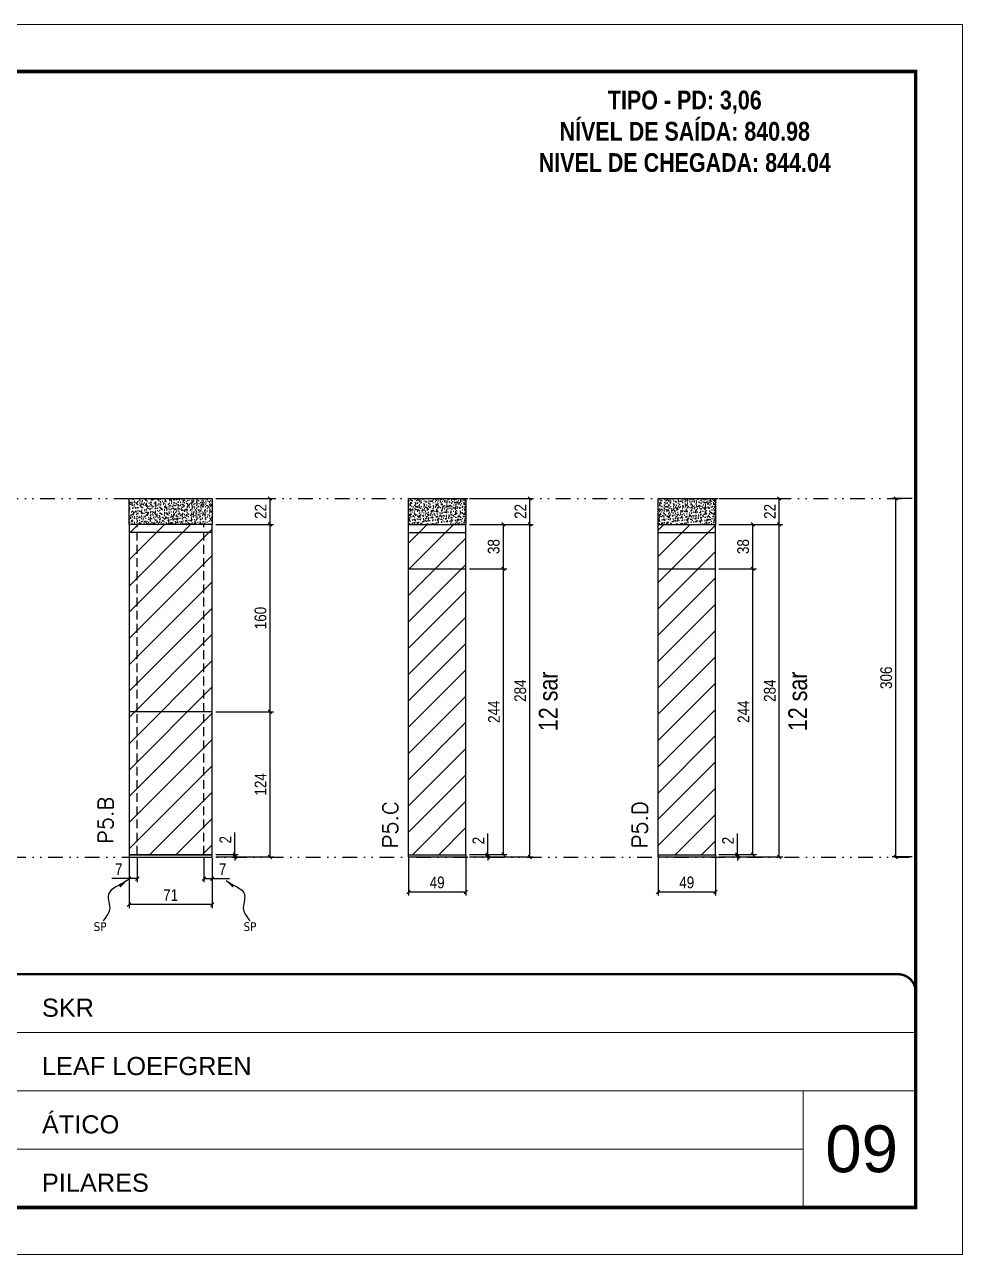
# Model space of a CAD drawing. Extents: x 14400 to 27878, y -21631 to 6985.
# Drawn here: x 15097 to 15898, y 3638 to 4688 of the extents above; entities that cross this region are included whole.
import ezdxf

# ---------------------------------------------------------------- set-up
doc = ezdxf.new("R2010")
doc.units = 0
for name, pattern in [('CONTINUO', [0]), ('DASHED', [0.75, 0.5, -0.25]), ('DIVIDE2', [0.625, 0.25, -0.125, 0, -0.125, 0, -0.125]), ('HIDDEN', [0.375, 0.25, -0.125])]:
    doc.linetypes.add(name, pattern=pattern)
for name, color, linetype, lineweight in [('CARIMBO', 255, 'Continuous', 9), ('Folhas', 255, 'Continuous', 9), ('Hachura', 251, 'Continuous', 9), ('SARRAFO DE PRESSAO', 251, 'DASHED', 9), ('Texto Seção', 7, 'Continuous', 15)]:
    doc.layers.add(name, color=color, linetype=linetype, lineweight=lineweight)
for name, color, linetype in [('COTA', 241, 'Continuous'), ('NOMENCLATURA', 7, 'Continuous'), ('Nível', 160, 'Continuous'), ('Painéis', 200, 'Continuous'), ('SARR_2.2x7', 40, 'Continuous'), ('texto', 7, 'Continuous')]:
    doc.layers.add(name, color=color, linetype=linetype)
doc.styles.add('ARIAL', font='arial.ttf')
doc.styles.add('ARIAL_NARROW', font='ARIALN.TTF', dxfattribs={"height": 0.2})
doc.styles.add('COTA TECNICA', font='techl___.ttf', dxfattribs={"height": 10})
doc.styles.add('COTA TECNICA-50', font='techl___.ttf', dxfattribs={"height": 10})
doc.styles.add('REGUA-120', font='ROMANS.shx', dxfattribs={"height": 15})
doc.styles.add('ROMANC', font='techb___.ttf', dxfattribs={"height": 2.5})
doc.styles.get("Standard").update_dxf_attribs({"font": 'arial.ttf'})
doc.dimstyles.new('COTA PAINEL-50', dxfattribs={"dimtxt": 10, "dimasz": 3, "dimexe": 3, "dimexo": 3, "dimgap": 3, "dimtad": 1, "dimdec": 1, "dimzin": 12, "dimdsep": 46, "dimtxsty": 'COTA TECNICA-50', "dimblk1": 'OBLIQUE', "dimblk2": 'OBLIQUE', "dimsah": 1, "dimcen": 0.9, "dimclrd": 4, "dimclre": 4, "dimclrt": 240, "dimadec": 1, "dimazin": 3, "dimtfac": 1, "dimtdec": 1, "dimtmove": 0, "dimatfit": 3, "dimfxl": 1, "dimtolj": 1, "dimtzin": 12, "dimarcsym": 0})
doc.dimstyles.new('PAINEL', dxfattribs={"dimtxt": 10, "dimasz": 3, "dimexe": 3, "dimexo": 3, "dimgap": 3, "dimtad": 1, "dimdec": 1, "dimzin": 12, "dimdsep": 46, "dimtxsty": 'COTA TECNICA', "dimblk1": 'OBLIQUE', "dimblk2": 'OBLIQUE', "dimsah": 1, "dimcen": 0.9, "dimclrd": 4, "dimclre": 4, "dimclrt": 240, "dimadec": 1, "dimazin": 3, "dimtfac": 1, "dimtdec": 1, "dimtmove": 0, "dimatfit": 3, "dimfxl": 1, "dimtolj": 1, "dimtzin": 12, "dimarcsym": 0})
doc.dimstyles.get("Standard").update_dxf_attribs({"dimtxt": 0.18, "dimasz": 0.18, "dimexe": 0.18, "dimexo": 0.0625, "dimgap": 0.09, "dimtad": 0, "dimtih": 1, "dimtoh": 1, "dimdec": 4, "dimzin": 0, "dimdsep": 46, "dimtxsty": 'Standard', "dimcen": 0.09, "dimadec": 0, "dimazin": 0, "dimtfac": 1, "dimtdec": 4, "dimtofl": 0, "dimtmove": 0, "dimatfit": 3, "dimfxl": 1, "dimtolj": 1, "dimtzin": 0, "dimarcsym": 0})
pattern_1 = [(50, (-1598.5, 0), (5.4655401, -0.4781726), [0.5715, -6.2865]), (355, (-1598.5, 0), (-1.0573026, 5.7317054), [0.4572, -5.0292175]), (100.451445, (-1598.0445, -0.04), (4.4082374, 5.2535326), [0.4857003, -5.3427073]), (46.1842, (-1598.5, 1.524), (8.1323712, -1.2612698), [0.85725, -9.42975]), (96.63556, (-1597.822, 1.419), (7.122124, 7.4227837), [0.7285507, -8.0140682]), (351.18415, (-1598.5, 1.524), (7.122124, 7.4227837), [0.685799, -7.543792]), (21, (-1597.738, 1.143), (4.5484317, -3.067956), [0.5715, -6.2865]), (326, (-1597.738, 1.143), (1.8540609, 5.525639), [0.4572, -5.0292]), (71.451445, (-1597.359, 0.8873), (6.4024926, 2.457683), [0.4857003, -5.3426981]), (37.5, (-1598.5, 0), (0.0926581, 2.53665117), [0, -4.96824, 0, -5.1054, 0, -5.04825]), (7.5, (-1598.5, 0), (2.00458988, 3.00541724), [0, -2.91084, 0, -4.85394, 0, -1.92405]), (327.5, (-1600.1993, 0), (4.06771786, -0.17186232), [0, -1.905, 0, -5.9436, 0, -7.8867]), (317.5, (-1600.9613, 0), (4.44387544, 0.7627947), [0, -2.4765, 0, -3.94716, 0, -5.6007])]

# ---------------------------------------------------------------- blocks, each defined once
blk = doc.blocks.new('9999999999')
at = {"color": 30, "linetype": 'CONTINUO'}
for p, q in [((98564.6, 34379.6), (99584, 34379.6)), ((98564.6, 34329.8), (99488, 34329.8)), ((99584, 34329.8), (99488, 34329.8)), ((99488, 34329.8), (99488, 34230.2)), ((98564.6, 34280), (99488, 34280))]:
    blk.add_line(p, q, dxfattribs=at)
at = {"color": 30, "linetype": 'CONTINUO', "const_width": 2}
blk.add_lwpolyline([(99584, 34230.2), (99584, 34414.4, 0.414214), (99569, 34429.4), (98229, 34429.4, 0.414214), (98214, 34414.4), (98214, 34245.2, 0.414214), (98229, 34230.2), (99584, 34230.2)], format="xyb", dxfattribs=at)
at = {"layer": 'Folhas'}
blk.add_lwpolyline([(98139, 34190.2), (99624, 34190.2), (99624, 35240.2), (98139, 35240.2)], close=True, dxfattribs=at)
at = {"layer": 'Folhas', "color": 30, "const_width": 3}
blk.add_lwpolyline([(98214, 34230.2), (99584, 34230.2), (99584, 35200.2), (98214, 35200.2)], close=True, dxfattribs=at)
at = {"color": 7, "linetype": 'Continuous', "ltscale": 5, "style": 'ARIAL'}
for s, height, p in [('SKR', 15.48, (98837.7, 34393.1)), ('LEAF LOEFGREN', 15.483, (98837.7, 34343.3)), ('ÁTICO', 15.48, (98837.7, 34293.5)), ('PILARES', 15.48, (98837.7, 34243.7))]:
    blk.add_text(s, height=height, dxfattribs=at).set_placement(p)
blk = doc.blocks.new('_Oblique')
at = {"color": 0, "linetype": 'ByBlock', "lineweight": -2}
blk.add_line((-0.5, -0.5), (0.5, 0.5), dxfattribs=at)
blk = doc.blocks.new('*D969')
at = {"layer": 'COTA', "color": 4, "lineweight": -2, "transparency": 16777216}
for p, q in [((15855.5, 4282.9), (15838.6, 4282.9)), ((15841.6, 3976.9), (15841.6, 4282.9)), ((15855.5, 3976.9), (15838.6, 3976.9))]:
    blk.add_line(p, q, dxfattribs=at)
at = {"layer": 'Defpoints', "color": 0, "transparency": 16777216}
for p in [(15841.6, 4282.9), (15858.5, 4282.9), (15858.5, 3976.9)]:
    blk.add_point(p, dxfattribs=at)
at = {"layer": 'COTA', "color": 4, "lineweight": -2, "transparency": 16777216, "xscale": 3, "yscale": 3, "zscale": 3}
for p, rotation in [((15841.6, 4282.9), 90), ((15841.6, 3976.9), 270)]:
    blk.add_blockref('_Oblique', p, dxfattribs=dict(at, rotation=rotation))
at = {"layer": 'COTA', "color": 240, "transparency": 16777216, "insert": (15833.4, 4129.9), "char_height": 10, "attachment_point": 5, "rotation": 90, "style": 'COTA TECNICA'}
blk.add_mtext('\\A1;306', dxfattribs=at)
blk = doc.blocks.new('*D944')
at = {"layer": 'COTA', "color": 4, "lineweight": -2, "transparency": 16777216}
for p, q in [((15186.6, 3975.9), (15186.6, 3933.2)), ((15257.6, 3975.9), (15257.6, 3933.2)), ((15257.6, 3936.2), (15186.6, 3936.2))]:
    blk.add_line(p, q, dxfattribs=at)
at = {"layer": 'Defpoints', "color": 0, "transparency": 16777216}
for p in [(15186.6, 3978.9), (15257.6, 3978.9), (15186.6, 3936.2)]:
    blk.add_point(p, dxfattribs=at)
at = {"layer": 'COTA', "color": 4, "lineweight": -2, "transparency": 16777216, "xscale": 3, "yscale": 3, "zscale": 3, "rotation": 180}
blk.add_blockref('_Oblique', (15186.6, 3936.2), dxfattribs=at)
at = {"layer": 'COTA', "color": 4, "lineweight": -2, "transparency": 16777216, "xscale": 3, "yscale": 3, "zscale": 3}
blk.add_blockref('_Oblique', (15257.6, 3936.2), dxfattribs=at)
at = {"layer": 'COTA', "color": 240, "transparency": 16777216, "insert": (15222.1, 3944.3), "char_height": 10, "attachment_point": 5, "style": 'COTA TECNICA'}
blk.add_mtext('\\A1;71', dxfattribs=at)
blk = doc.blocks.new('*D945')
at = {"layer": 'COTA', "color": 4, "lineweight": -2, "transparency": 16777216}
for p, q in [((15250.6, 3975.9), (15250.6, 3955.4)), ((15257.6, 3973.9), (15257.6, 3955.4)), ((15250.6, 3958.4), (15257.6, 3958.4)), ((15257.6, 3958.4), (15272.3, 3958.4))]:
    blk.add_line(p, q, dxfattribs=at)
at = {"layer": 'Defpoints', "color": 0, "transparency": 16777216}
for p in [(15250.6, 3978.9), (15257.6, 3976.9), (15257.6, 3958.4)]:
    blk.add_point(p, dxfattribs=at)
at = {"layer": 'COTA', "color": 4, "lineweight": -2, "transparency": 16777216, "xscale": 3, "yscale": 3, "zscale": 3, "rotation": 180}
blk.add_blockref('_Oblique', (15250.6, 3958.4), dxfattribs=at)
at = {"layer": 'COTA', "color": 4, "lineweight": -2, "transparency": 16777216, "xscale": 3, "yscale": 3, "zscale": 3}
blk.add_blockref('_Oblique', (15257.6, 3958.4), dxfattribs=at)
at = {"layer": 'COTA', "color": 240, "transparency": 16777216, "insert": (15266.5, 3966.4), "char_height": 10, "attachment_point": 5, "style": 'COTA TECNICA-50'}
blk.add_mtext('\\A1;7', dxfattribs=at)
blk = doc.blocks.new('*D946')
at = {"layer": 'COTA', "color": 4, "lineweight": -2, "transparency": 16777216}
for p, q in [((15186.6, 3973.9), (15186.6, 3955.4)), ((15193.6, 3975.9), (15193.6, 3955.4)), ((15186.6, 3958.4), (15171.9, 3958.4)), ((15193.6, 3958.4), (15186.6, 3958.4))]:
    blk.add_line(p, q, dxfattribs=at)
at = {"layer": 'Defpoints', "color": 0, "transparency": 16777216}
for p in [(15186.6, 3976.9), (15193.6, 3978.9), (15186.6, 3958.4)]:
    blk.add_point(p, dxfattribs=at)
at = {"layer": 'COTA', "color": 4, "lineweight": -2, "transparency": 16777216, "xscale": 3, "yscale": 3, "zscale": 3, "rotation": 180}
blk.add_blockref('_Oblique', (15186.6, 3958.4), dxfattribs=at)
at = {"layer": 'COTA', "color": 4, "lineweight": -2, "transparency": 16777216, "xscale": 3, "yscale": 3, "zscale": 3}
blk.add_blockref('_Oblique', (15193.6, 3958.4), dxfattribs=at)
at = {"layer": 'COTA', "color": 240, "transparency": 16777216, "insert": (15177.8, 3966.4), "char_height": 10, "attachment_point": 5, "style": 'COTA TECNICA-50'}
blk.add_mtext('\\A1;7', dxfattribs=at)
blk = doc.blocks.new('*D964')
at = {"layer": 'COTA', "color": 4, "linetype": 'ByBlock', "lineweight": -2, "transparency": 16777216}
for p, q in [((15260.6, 4100.9), (15310, 4100.9)), ((15307, 3976.9), (15307, 4100.9)), ((15260.6, 3976.9), (15310, 3976.9))]:
    blk.add_line(p, q, dxfattribs=at)
at = {"layer": 'Defpoints', "color": 0, "linetype": 'ByBlock', "transparency": 16777216}
for p in [(15257.6, 4100.9), (15307, 4100.9), (15257.6, 3976.9)]:
    blk.add_point(p, dxfattribs=at)
at = {"layer": 'COTA', "color": 4, "linetype": 'ByBlock', "lineweight": -2, "transparency": 16777216, "xscale": 3, "yscale": 3, "zscale": 3}
for p, rotation in [((15307, 4100.9), 90), ((15307, 3976.9), 270)]:
    blk.add_blockref('_Oblique', p, dxfattribs=dict(at, rotation=rotation))
at = {"layer": 'COTA', "color": 240, "linetype": 'ByBlock', "transparency": 16777216, "insert": (15298.9, 4038.9), "char_height": 10, "attachment_point": 5, "rotation": 90, "style": 'COTA TECNICA'}
blk.add_mtext('\\A1;124', dxfattribs=at)
blk = doc.blocks.new('*D947')
at = {"layer": 'COTA', "color": 4, "lineweight": -2, "transparency": 16777216}
for p, q in [((15276.9, 3978.9), (15276.9, 3997.7)), ((15260.6, 3978.9), (15279.9, 3978.9)), ((15260.6, 3976.9), (15279.9, 3976.9)), ((15276.9, 3976.9), (15276.9, 3978.9)), ((15276.9, 3976.9), (15276.9, 3973.9))]:
    blk.add_line(p, q, dxfattribs=at)
at = {"layer": 'Defpoints', "color": 0, "transparency": 16777216}
for p in [(15257.6, 3978.9), (15257.6, 3976.9), (15276.9, 3976.9)]:
    blk.add_point(p, dxfattribs=at)
at = {"layer": 'COTA', "color": 4, "lineweight": -2, "transparency": 16777216, "xscale": 3, "yscale": 3, "zscale": 3}
for p, rotation in [((15276.9, 3978.9), 270), ((15276.9, 3976.9), 90)]:
    blk.add_blockref('_Oblique', p, dxfattribs=dict(at, rotation=rotation))
at = {"layer": 'COTA', "color": 240, "transparency": 16777216, "insert": (15268.9, 3991.6), "char_height": 10, "attachment_point": 5, "rotation": 90, "style": 'COTA TECNICA-50'}
blk.add_mtext('\\A1;2', dxfattribs=at)
blk = doc.blocks.new('*D965')
at = {"layer": 'COTA', "color": 4, "linetype": 'ByBlock', "lineweight": -2, "transparency": 16777216}
for p, q in [((15260.6, 4100.9), (15310, 4100.9)), ((15307, 3976.9), (15307, 4100.9)), ((15260.6, 3976.9), (15310, 3976.9))]:
    blk.add_line(p, q, dxfattribs=at)
at = {"layer": 'Defpoints', "color": 0, "linetype": 'ByBlock', "transparency": 16777216}
for p in [(15257.6, 4100.9), (15307, 4100.9), (15257.6, 3976.9)]:
    blk.add_point(p, dxfattribs=at)
at = {"layer": 'COTA', "color": 4, "linetype": 'ByBlock', "lineweight": -2, "transparency": 16777216, "xscale": 3, "yscale": 3, "zscale": 3}
for p, rotation in [((15307, 4100.9), 90), ((15307, 3976.9), 270)]:
    blk.add_blockref('_Oblique', p, dxfattribs=dict(at, rotation=rotation))
at = {"layer": 'COTA', "color": 240, "linetype": 'ByBlock', "transparency": 16777216, "insert": (15298.9, 4038.9), "char_height": 10, "attachment_point": 5, "rotation": 90, "style": 'COTA TECNICA'}
blk.add_mtext('\\A1;124', dxfattribs=at)
blk = doc.blocks.new('*D966')
at = {"layer": 'COTA', "color": 4, "lineweight": -2, "transparency": 16777216}
for p, q in [((15260.6, 4282.9), (15310, 4282.9)), ((15307, 4260.9), (15307, 4282.9)), ((15260.6, 4260.9), (15310, 4260.9))]:
    blk.add_line(p, q, dxfattribs=at)
at = {"layer": 'Defpoints', "color": 0, "transparency": 16777216}
for p in [(15257.6, 4282.9), (15307, 4282.9), (15257.6, 4260.9)]:
    blk.add_point(p, dxfattribs=at)
at = {"layer": 'COTA', "color": 4, "lineweight": -2, "transparency": 16777216, "xscale": 3, "yscale": 3, "zscale": 3}
for p, rotation in [((15307, 4282.9), 90), ((15307, 4260.9), 270)]:
    blk.add_blockref('_Oblique', p, dxfattribs=dict(at, rotation=rotation))
at = {"layer": 'COTA', "color": 240, "transparency": 16777216, "insert": (15299, 4271.9), "char_height": 10, "attachment_point": 5, "rotation": 90, "style": 'COTA TECNICA'}
blk.add_mtext('\\A1;22', dxfattribs=at)
blk = doc.blocks.new('*D967')
at = {"layer": 'COTA', "color": 4, "lineweight": -2, "transparency": 16777216}
for p, q in [((15260.6, 4260.9), (15310, 4260.9)), ((15307, 4100.9), (15307, 4260.9)), ((15260.6, 4100.9), (15310, 4100.9))]:
    blk.add_line(p, q, dxfattribs=at)
at = {"layer": 'Defpoints', "color": 0, "transparency": 16777216}
for p in [(15257.6, 4260.9), (15307, 4260.9), (15257.6, 4100.9)]:
    blk.add_point(p, dxfattribs=at)
at = {"layer": 'COTA', "color": 4, "lineweight": -2, "transparency": 16777216, "xscale": 3, "yscale": 3, "zscale": 3}
for p, rotation in [((15307, 4260.9), 90), ((15307, 4100.9), 270)]:
    blk.add_blockref('_Oblique', p, dxfattribs=dict(at, rotation=rotation))
at = {"layer": 'COTA', "color": 240, "transparency": 16777216, "insert": (15298.9, 4180.9), "char_height": 10, "attachment_point": 5, "rotation": 90, "style": 'COTA TECNICA'}
blk.add_mtext('\\A1;160', dxfattribs=at)
blk = doc.blocks.new('*D948')
at = {"layer": 'COTA', "color": 4, "lineweight": -2, "transparency": 16777216}
for p, q in [((15425.3, 3975.9), (15425.3, 3944)), ((15474.3, 3975.9), (15474.3, 3944)), ((15425.3, 3947), (15474.3, 3947))]:
    blk.add_line(p, q, dxfattribs=at)
at = {"layer": 'Defpoints', "color": 0, "transparency": 16777216}
for p in [(15425.3, 3978.9), (15474.3, 3978.9), (15474.3, 3947)]:
    blk.add_point(p, dxfattribs=at)
at = {"layer": 'COTA', "color": 4, "lineweight": -2, "transparency": 16777216, "xscale": 3, "yscale": 3, "zscale": 3, "rotation": 180}
blk.add_blockref('_Oblique', (15425.3, 3947), dxfattribs=at)
at = {"layer": 'COTA', "color": 4, "lineweight": -2, "transparency": 16777216, "xscale": 3, "yscale": 3, "zscale": 3}
blk.add_blockref('_Oblique', (15474.3, 3947), dxfattribs=at)
at = {"layer": 'COTA', "color": 240, "transparency": 16777216, "insert": (15449.8, 3955.1), "char_height": 10, "attachment_point": 5, "style": 'COTA TECNICA'}
blk.add_mtext('\\A1;49', dxfattribs=at)
blk = doc.blocks.new('*D949')
at = {"layer": 'COTA', "color": 4, "lineweight": -2, "transparency": 16777216}
for p, q in [((15493, 3978.9), (15493, 3997)), ((15477.3, 3978.9), (15496, 3978.9)), ((15477.3, 3976.9), (15496, 3976.9)), ((15493, 3976.9), (15493, 3978.9)), ((15493, 3976.9), (15493, 3973.9))]:
    blk.add_line(p, q, dxfattribs=at)
at = {"layer": 'Defpoints', "color": 0, "transparency": 16777216}
for p in [(15474.3, 3978.9), (15474.3, 3976.9), (15493, 3978.9)]:
    blk.add_point(p, dxfattribs=at)
at = {"layer": 'COTA', "color": 4, "lineweight": -2, "transparency": 16777216, "xscale": 3, "yscale": 3, "zscale": 3}
for p, rotation in [((15493, 3978.9), 270), ((15493, 3976.9), 90)]:
    blk.add_blockref('_Oblique', p, dxfattribs=dict(at, rotation=rotation))
at = {"layer": 'COTA', "color": 240, "transparency": 16777216, "insert": (15485, 3990.9), "char_height": 10, "attachment_point": 5, "rotation": 90, "style": 'COTA TECNICA-50'}
blk.add_mtext('\\A1;2', dxfattribs=at)
blk = doc.blocks.new('*D950')
at = {"layer": 'COTA', "color": 4, "lineweight": -2, "transparency": 16777216}
for p, q in [((15477.3, 4260.9), (15531.9, 4260.9)), ((15528.9, 3976.9), (15528.9, 4260.9)), ((15477.3, 3976.9), (15531.9, 3976.9))]:
    blk.add_line(p, q, dxfattribs=at)
at = {"layer": 'Defpoints', "color": 0, "transparency": 16777216}
for p in [(15474.3, 4260.9), (15528.9, 4260.9), (15474.3, 3976.9)]:
    blk.add_point(p, dxfattribs=at)
at = {"layer": 'COTA', "color": 4, "lineweight": -2, "transparency": 16777216, "xscale": 3, "yscale": 3, "zscale": 3}
for p, rotation in [((15528.9, 4260.9), 90), ((15528.9, 3976.9), 270)]:
    blk.add_blockref('_Oblique', p, dxfattribs=dict(at, rotation=rotation))
at = {"layer": 'COTA', "color": 240, "transparency": 16777216, "insert": (15520.8, 4118.9), "char_height": 10, "attachment_point": 5, "rotation": 90, "style": 'COTA TECNICA'}
blk.add_mtext('\\A1;284', dxfattribs=at)
blk = doc.blocks.new('*D968')
at = {"layer": 'COTA', "color": 4, "lineweight": -2, "transparency": 16777216}
for p, q in [((15477.3, 4222.9), (15509.4, 4222.9)), ((15506.4, 3978.9), (15506.4, 4222.9)), ((15477.3, 3978.9), (15509.4, 3978.9))]:
    blk.add_line(p, q, dxfattribs=at)
at = {"layer": 'Defpoints', "color": 0, "transparency": 16777216}
for p in [(15474.3, 4222.9), (15506.4, 4222.9), (15474.3, 3978.9)]:
    blk.add_point(p, dxfattribs=at)
at = {"layer": 'COTA', "color": 4, "lineweight": -2, "transparency": 16777216, "xscale": 3, "yscale": 3, "zscale": 3}
for p, rotation in [((15506.4, 4222.9), 90), ((15506.4, 3978.9), 270)]:
    blk.add_blockref('_Oblique', p, dxfattribs=dict(at, rotation=rotation))
at = {"layer": 'COTA', "color": 240, "transparency": 16777216, "insert": (15498.3, 4100.9), "char_height": 10, "attachment_point": 5, "rotation": 90, "style": 'COTA TECNICA'}
blk.add_mtext('\\A1;244', dxfattribs=at)
blk = doc.blocks.new('*D971')
at = {"layer": 'COTA', "color": 4, "lineweight": -2, "transparency": 16777216}
for p, q in [((15477.3, 4282.9), (15531.9, 4282.9)), ((15528.9, 4260.9), (15528.9, 4282.9)), ((15477.3, 4260.9), (15531.9, 4260.9))]:
    blk.add_line(p, q, dxfattribs=at)
at = {"layer": 'Defpoints', "color": 0, "transparency": 16777216}
for p in [(15474.3, 4282.9), (15528.9, 4282.9), (15474.3, 4260.9)]:
    blk.add_point(p, dxfattribs=at)
at = {"layer": 'COTA', "color": 4, "lineweight": -2, "transparency": 16777216, "xscale": 3, "yscale": 3, "zscale": 3}
for p, rotation in [((15528.9, 4282.9), 90), ((15528.9, 4260.9), 270)]:
    blk.add_blockref('_Oblique', p, dxfattribs=dict(at, rotation=rotation))
at = {"layer": 'COTA', "color": 240, "transparency": 16777216, "insert": (15520.9, 4271.9), "char_height": 10, "attachment_point": 5, "rotation": 90, "style": 'COTA TECNICA'}
blk.add_mtext('\\A1;22', dxfattribs=at)
blk = doc.blocks.new('*D2262')
at = {"layer": 'COTA', "color": 4, "lineweight": -2, "transparency": 16777216}
for p, q in [((15477.3, 4260.9), (15509.4, 4260.9)), ((15506.4, 4222.9), (15506.4, 4260.9)), ((15477.3, 4222.9), (15509.4, 4222.9))]:
    blk.add_line(p, q, dxfattribs=at)
at = {"layer": 'Defpoints', "color": 0, "transparency": 16777216}
for p in [(15474.3, 4260.9), (15506.4, 4260.9), (15474.3, 4222.9)]:
    blk.add_point(p, dxfattribs=at)
at = {"layer": 'COTA', "color": 4, "lineweight": -2, "transparency": 16777216, "xscale": 3, "yscale": 3, "zscale": 3}
for p, rotation in [((15506.4, 4260.9), 90), ((15506.4, 4222.9), 270)]:
    blk.add_blockref('_Oblique', p, dxfattribs=dict(at, rotation=rotation))
at = {"layer": 'COTA', "color": 240, "transparency": 16777216, "insert": (15498.1, 4241.9), "char_height": 10, "attachment_point": 5, "rotation": 90, "style": 'COTA TECNICA'}
blk.add_mtext('\\A1;38', dxfattribs=at)
blk = doc.blocks.new('*D2263')
at = {"layer": 'COTA', "color": 4, "lineweight": -2, "transparency": 16777216}
for p, q in [((15638.5, 3975.9), (15638.5, 3944)), ((15687.5, 3975.9), (15687.5, 3944)), ((15638.5, 3947), (15687.5, 3947))]:
    blk.add_line(p, q, dxfattribs=at)
at = {"layer": 'Defpoints', "color": 0, "transparency": 16777216}
for p in [(15638.5, 3978.9), (15687.5, 3978.9), (15687.5, 3947)]:
    blk.add_point(p, dxfattribs=at)
at = {"layer": 'COTA', "color": 4, "lineweight": -2, "transparency": 16777216, "xscale": 3, "yscale": 3, "zscale": 3, "rotation": 180}
blk.add_blockref('_Oblique', (15638.5, 3947), dxfattribs=at)
at = {"layer": 'COTA', "color": 4, "lineweight": -2, "transparency": 16777216, "xscale": 3, "yscale": 3, "zscale": 3}
blk.add_blockref('_Oblique', (15687.5, 3947), dxfattribs=at)
at = {"layer": 'COTA', "color": 240, "transparency": 16777216, "insert": (15663, 3955.1), "char_height": 10, "attachment_point": 5, "style": 'COTA TECNICA'}
blk.add_mtext('\\A1;49', dxfattribs=at)
blk = doc.blocks.new('*D2264')
at = {"layer": 'COTA', "color": 4, "lineweight": -2, "transparency": 16777216}
for p, q in [((15706.2, 3978.9), (15706.2, 3997)), ((15690.5, 3978.9), (15709.2, 3978.9)), ((15690.5, 3976.9), (15709.2, 3976.9)), ((15706.2, 3976.9), (15706.2, 3978.9)), ((15706.2, 3976.9), (15706.2, 3973.9))]:
    blk.add_line(p, q, dxfattribs=at)
at = {"layer": 'Defpoints', "color": 0, "transparency": 16777216}
for p in [(15687.5, 3978.9), (15687.5, 3976.9), (15706.2, 3978.9)]:
    blk.add_point(p, dxfattribs=at)
at = {"layer": 'COTA', "color": 4, "lineweight": -2, "transparency": 16777216, "xscale": 3, "yscale": 3, "zscale": 3}
for p, rotation in [((15706.2, 3978.9), 270), ((15706.2, 3976.9), 90)]:
    blk.add_blockref('_Oblique', p, dxfattribs=dict(at, rotation=rotation))
at = {"layer": 'COTA', "color": 240, "transparency": 16777216, "insert": (15698.2, 3990.9), "char_height": 10, "attachment_point": 5, "rotation": 90, "style": 'COTA TECNICA-50'}
blk.add_mtext('\\A1;2', dxfattribs=at)
blk = doc.blocks.new('*D2265')
at = {"layer": 'COTA', "color": 4, "lineweight": -2, "transparency": 16777216}
for p, q in [((15690.5, 4260.9), (15745, 4260.9)), ((15742, 3976.9), (15742, 4260.9)), ((15690.5, 3976.9), (15745, 3976.9))]:
    blk.add_line(p, q, dxfattribs=at)
at = {"layer": 'Defpoints', "color": 0, "transparency": 16777216}
for p in [(15687.5, 4260.9), (15742, 4260.9), (15687.5, 3976.9)]:
    blk.add_point(p, dxfattribs=at)
at = {"layer": 'COTA', "color": 4, "lineweight": -2, "transparency": 16777216, "xscale": 3, "yscale": 3, "zscale": 3}
for p, rotation in [((15742, 4260.9), 90), ((15742, 3976.9), 270)]:
    blk.add_blockref('_Oblique', p, dxfattribs=dict(at, rotation=rotation))
at = {"layer": 'COTA', "color": 240, "transparency": 16777216, "insert": (15734, 4118.9), "char_height": 10, "attachment_point": 5, "rotation": 90, "style": 'COTA TECNICA'}
blk.add_mtext('\\A1;284', dxfattribs=at)
blk = doc.blocks.new('*D2266')
at = {"layer": 'COTA', "color": 4, "lineweight": -2, "transparency": 16777216}
for p, q in [((15690.5, 4222.9), (15722.5, 4222.9)), ((15719.5, 3978.9), (15719.5, 4222.9)), ((15690.5, 3978.9), (15722.5, 3978.9))]:
    blk.add_line(p, q, dxfattribs=at)
at = {"layer": 'Defpoints', "color": 0, "transparency": 16777216}
for p in [(15687.5, 4222.9), (15719.5, 4222.9), (15687.5, 3978.9)]:
    blk.add_point(p, dxfattribs=at)
at = {"layer": 'COTA', "color": 4, "lineweight": -2, "transparency": 16777216, "xscale": 3, "yscale": 3, "zscale": 3}
for p, rotation in [((15719.5, 4222.9), 90), ((15719.5, 3978.9), 270)]:
    blk.add_blockref('_Oblique', p, dxfattribs=dict(at, rotation=rotation))
at = {"layer": 'COTA', "color": 240, "transparency": 16777216, "insert": (15711.4, 4100.9), "char_height": 10, "attachment_point": 5, "rotation": 90, "style": 'COTA TECNICA'}
blk.add_mtext('\\A1;244', dxfattribs=at)
blk = doc.blocks.new('*D2267')
at = {"layer": 'COTA', "color": 4, "lineweight": -2, "transparency": 16777216}
for p, q in [((15690.5, 4282.9), (15745, 4282.9)), ((15742, 4260.9), (15742, 4282.9)), ((15690.5, 4260.9), (15745, 4260.9))]:
    blk.add_line(p, q, dxfattribs=at)
at = {"layer": 'Defpoints', "color": 0, "transparency": 16777216}
for p in [(15687.5, 4282.9), (15742, 4282.9), (15687.5, 4260.9)]:
    blk.add_point(p, dxfattribs=at)
at = {"layer": 'COTA', "color": 4, "lineweight": -2, "transparency": 16777216, "xscale": 3, "yscale": 3, "zscale": 3}
for p, rotation in [((15742, 4282.9), 90), ((15742, 4260.9), 270)]:
    blk.add_blockref('_Oblique', p, dxfattribs=dict(at, rotation=rotation))
at = {"layer": 'COTA', "color": 240, "transparency": 16777216, "insert": (15734, 4271.9), "char_height": 10, "attachment_point": 5, "rotation": 90, "style": 'COTA TECNICA'}
blk.add_mtext('\\A1;22', dxfattribs=at)
blk = doc.blocks.new('*D2268')
at = {"layer": 'COTA', "color": 4, "lineweight": -2, "transparency": 16777216}
for p, q in [((15690.5, 4260.9), (15722.5, 4260.9)), ((15719.5, 4222.9), (15719.5, 4260.9)), ((15690.5, 4222.9), (15722.5, 4222.9))]:
    blk.add_line(p, q, dxfattribs=at)
at = {"layer": 'Defpoints', "color": 0, "transparency": 16777216}
for p in [(15687.5, 4260.9), (15719.5, 4260.9), (15687.5, 4222.9)]:
    blk.add_point(p, dxfattribs=at)
at = {"layer": 'COTA', "color": 4, "lineweight": -2, "transparency": 16777216, "xscale": 3, "yscale": 3, "zscale": 3}
for p, rotation in [((15719.5, 4260.9), 90), ((15719.5, 4222.9), 270)]:
    blk.add_blockref('_Oblique', p, dxfattribs=dict(at, rotation=rotation))
at = {"layer": 'COTA', "color": 240, "transparency": 16777216, "insert": (15711.2, 4241.9), "char_height": 10, "attachment_point": 5, "rotation": 90, "style": 'COTA TECNICA'}
blk.add_mtext('\\A1;38', dxfattribs=at)

msp = doc.modelspace()

# ---------------------------------------------------------------- hatches: boundary and pattern name
at = {"layer": 'COTA'}
h = msp.add_hatch(dxfattribs=at)
h.set_pattern_fill('AR-CONC', color=256, scale=0.03)
h.set_pattern_definition(pattern_1)
h.paths.add_polyline_path([(15186.616, 4282.86), (15186.616, 4260.86), (15257.616, 4260.86), (15257.616, 4282.86)])
h = msp.add_hatch(dxfattribs=at)
h.set_pattern_fill('AR-CONC', color=256, scale=0.03)
h.set_pattern_definition(pattern_1)
h.paths.add_polyline_path([(15474.346, 4260.86), (15474.346, 4282.86), (15425.346, 4282.86), (15425.346, 4260.86)])
h = msp.add_hatch(dxfattribs=at)
h.set_pattern_fill('AR-CONC', color=256, scale=0.03)
h.set_pattern_definition([(50, (-1385.3624, 0), (5.4655401, -0.4781726), [0.5715, -6.2865]), (355, (-1385.3624, 0), (-1.0573026, 5.7317054), [0.4572, -5.0292175]), (100.451445, (-1384.907, -0.04), (4.4082374, 5.2535326), [0.4857003, -5.3427073]), (46.1842, (-1385.3624, 1.524), (8.1323712, -1.2612698), [0.85725, -9.42975]), (96.63556, (-1384.685, 1.419), (7.122124, 7.4227837), [0.7285507, -8.0140682]), (351.18415, (-1385.362, 1.524), (7.122124, 7.4227837), [0.685799, -7.543792]), (21, (-1384.6004, 1.143), (4.5484317, -3.067956), [0.5715, -6.2865]), (326, (-1384.6004, 1.143), (1.8540609, 5.525639), [0.4572, -5.0292]), (71.451445, (-1384.2214, 0.8873), (6.4024926, 2.457683), [0.4857003, -5.3426981]), (37.5, (-1385.3624, 0), (0.0926581, 2.53665117), [0, -4.96824, 0, -5.1054, 0, -5.04825]), (7.5, (-1385.3624, 0), (2.00458988, 3.00541724), [0, -2.91084, 0, -4.85394, 0, -1.92405]), (327.5, (-1387.0617, 0), (4.06771786, -0.17186232), [0, -1.905, 0, -5.9436, 0, -7.8867]), (317.5, (-1387.8237, 0), (4.44387544, 0.7627947), [0, -2.4765, 0, -3.94716, 0, -5.6007])])
h.paths.add_polyline_path([(15687.483, 4260.86), (15687.483, 4282.86), (15638.483, 4282.86), (15638.483, 4260.86)])
at = {"layer": 'Hachura'}
h = msp.add_hatch(dxfattribs=at)
h.set_pattern_fill('ANSI31', color=256, scale=5)
h.paths.add_polyline_path([(15003.561, 4260.86), (14932.561, 4260.86), (14932.561, 4100.86), (15003.561, 4100.86)])
h.paths.add_polyline_path([(15003.561, 4100.86), (14932.561, 4100.86), (14932.561, 3978.86), (15003.561, 3978.86)])
h.paths.add_polyline_path([(15257.616, 4100.86), (15186.616, 4100.86), (15186.616, 3978.86), (15257.616, 3978.86)])
h.paths.add_polyline_path([(15257.616, 4260.86), (15186.616, 4260.86), (15186.616, 4100.86), (15257.616, 4100.86)])
h.paths.add_polyline_path([(15474.346, 4260.86), (15425.346, 4260.86), (15425.346, 4222.86), (15474.346, 4222.86)])
h.paths.add_polyline_path([(15474.346, 4222.86), (15425.346, 4222.86), (15425.346, 3978.86), (15474.346, 3978.86)])
h.paths.add_polyline_path([(15687.483, 4222.86), (15638.483, 4222.86), (15638.483, 3978.86), (15687.483, 3978.86)])
h.paths.add_polyline_path([(15687.483, 4260.86), (15638.483, 4260.86), (15638.483, 4222.86), (15687.483, 4222.86)])

# ---------------------------------------------------------------- linework, layer by layer
at = {"layer": 'COTA'}
for p, q in [((15186.616, 4260.86), (15186.616, 4282.86)), ((15186.616, 4282.86), (15257.616, 4282.86)), ((15257.616, 4282.86), (15257.616, 4260.86)), ((15425.346, 4260.86), (15425.346, 4282.86)), ((15425.346, 4282.86), (15474.346, 4282.86)), ((15474.346, 4282.86), (15474.346, 4260.86)), ((15638.483, 4260.86), (15638.483, 4282.86)), ((15638.483, 4282.86), (15687.483, 4282.86)), ((15687.483, 4282.86), (15687.483, 4260.86))]:
    msp.add_line(p, q, dxfattribs=at)
at = {"layer": 'Nível', "color": 4, "linetype": 'DIVIDE2', "ltscale": 50}
for p, q in [((14859.208, 4282.86), (15858.467, 4282.86)), ((14488.467, 3976.86), (15858.467, 3976.86))]:
    msp.add_line(p, q, dxfattribs=at)
at = {"layer": 'Painéis'}
for p, q in [((15186.616, 4260.86), (15186.616, 3978.86)), ((15257.616, 4260.86), (15186.616, 4260.86)), ((15257.616, 3978.86), (15257.616, 4260.86)), ((15425.346, 3978.86), (15425.346, 4260.86)), ((15425.346, 4260.86), (15474.346, 4260.86)), ((15474.346, 3978.86), (15474.346, 4260.86)), ((15638.483, 3978.86), (15638.483, 4260.86)), ((15638.483, 4260.86), (15687.483, 4260.86)), ((15687.483, 3978.86), (15687.483, 4260.86)), ((15425.346, 4222.86), (15474.346, 4222.86)), ((15638.483, 4222.86), (15687.483, 4222.86)), ((15257.616, 4100.86), (15186.616, 4100.86)), ((15186.616, 3978.86), (15257.616, 3978.86)), ((15425.346, 3978.86), (15474.346, 3978.86)), ((15425.346, 3978.86), (15474.346, 3978.86)), ((15425.346, 3976.86), (15425.346, 3978.86)), ((15474.346, 3976.86), (15425.346, 3976.86)), ((15474.346, 3978.86), (15474.346, 3976.86)), ((15638.483, 3978.86), (15687.483, 3978.86)), ((15638.483, 3978.86), (15687.483, 3978.86)), ((15638.483, 3976.86), (15638.483, 3978.86)), ((15687.483, 3976.86), (15638.483, 3976.86)), ((15687.483, 3978.86), (15687.483, 3976.86))]:
    msp.add_line(p, q, dxfattribs=at)
msp.add_lwpolyline([(15257.616, 3978.86), (15186.616, 3978.86), (15186.616, 3976.86), (15257.616, 3976.86)], close=True, dxfattribs=at)
at = {"layer": 'SARR_2.2x7'}
for p, q in [((15257.616, 4253.86), (15186.616, 4253.86)), ((15425.346, 4253.86), (15474.346, 4253.86)), ((15638.483, 4253.86), (15687.483, 4253.86))]:
    msp.add_line(p, q, dxfattribs=at)
at = {"layer": 'SARR_2.2x7', "linetype": 'HIDDEN', "ltscale": 30}
for p, q in [((15193.616, 4100.86), (15193.616, 4260.86)), ((15250.616, 4100.86), (15250.616, 4260.86)), ((15193.616, 3978.86), (15193.616, 4100.86)), ((15250.616, 3978.86), (15250.616, 4100.86))]:
    msp.add_line(p, q, dxfattribs=at)

# ---------------------------------------------------------------- block references
at = {"layer": 'SARRAFO DE PRESSAO', "color": 6, "linetype": 'ByBlock'}
msp.add_blockref('9999999999', (-83725.511, -30552.628), dxfattribs=at)

# ---------------------------------------------------------------- texts
at = {"layer": 'CARIMBO', "style": 'ARIAL'}
msp.add_text('09', height=40, dxfattribs=at).set_placement((15781.328, 3707.721))
at = {"layer": 'NOMENCLATURA', "style": 'ARIAL_NARROW'}
for p in [(15552.627, 4084.305), (15765.765, 4084.305)]:
    msp.add_text('12 sar', height=16, rotation=90, dxfattribs=at).set_placement(p)
at = {"layer": 'NOMENCLATURA', "color": 2, "insert": (15661.306, 4631.162), "char_height": 16, "attachment_point": 2, "style": 'ROMANC'}
msp.add_mtext_dynamic_manual_height_columns('TIPO - PD: 3,06\\PNÍVEL DE SAÍDA: 840.98\\PNIVEL DE CHEGADA: 844.04', width=432.35115, gutter_width=1, heights=[0], dxfattribs=at)
at = {"layer": 'texto', "color": 0, "char_height": 7.5, "attachment_point": 5}
for insert in [(15161.839, 3917.369), (15289.864, 3917.369)]:
    msp.add_mtext('{\\fTahoma|b0|i0|c0|p34;\\C4;SP}', dxfattribs=dict(at, insert=insert))
at = {"layer": 'Texto Seção', "char_height": 13, "width": 285.32988, "attachment_point": 7, "rotation": 90, "style": 'REGUA-120'}
for s, insert in [('P5.B', (15173.146, 3988.112)), ('P5.C', (15416.305, 3984.272)), ('P5.D', (15629.442, 3984.272))]:
    msp.add_mtext(s, dxfattribs=dict(at, insert=insert))

# ---------------------------------------------------------------- dimensions: what is measured, and where the dimension line sits
at = {"layer": 'COTA'}
for base, p1, p2, angle, dimstyle, picture, middle in [((15306.984, 4282.86), (15257.616, 4260.86), (15257.616, 4282.86), 90, 'PAINEL', '*D966', (15298.984, 4271.86)), ((15528.912, 4282.86), (15474.346, 4260.86), (15474.346, 4282.86), 90, 'PAINEL', '*D971', (15520.912, 4271.86)), ((15742.05, 4282.86), (15687.483, 4260.86), (15687.483, 4282.86), 90, 'PAINEL', '*D2267', (15734.05, 4271.86)), ((15841.632, 4282.86), (15858.467, 3976.86), (15858.467, 4282.86), 90, 'PAINEL', '*D969', (15833.413, 4129.86)), ((15306.984, 4260.86), (15257.616, 4100.86), (15257.616, 4260.86), 90, 'PAINEL', '*D967', (15298.881, 4180.86)), ((15506.351, 4260.86), (15474.346, 4222.86), (15474.346, 4260.86), 90, 'PAINEL', '*D2262', (15498.11, 4241.86)), ((15719.489, 4260.86), (15687.483, 4222.86), (15687.483, 4260.86), 90, 'PAINEL', '*D2268', (15711.248, 4241.86)), ((15506.351, 4222.86), (15474.346, 3978.86), (15474.346, 4222.86), 90, 'PAINEL', '*D968', (15498.278, 4100.86)), ((15719.489, 4222.86), (15687.483, 3978.86), (15687.483, 4222.86), 90, 'PAINEL', '*D2266', (15711.416, 4100.86)), ((15186.616, 3958.35), (15193.616, 3978.86), (15186.616, 3976.86), 180, 'COTA PAINEL-50', '*D946', (15177.751, 3966.423))]:
    dim = msp.add_linear_dim(base=base, p1=p1, p2=p2, angle=angle, dimstyle=dimstyle, dxfattribs=at)
    dim.commit()
    dim.dimension.update_dxf_attribs({"geometry": picture, "text_midpoint": middle})
for base, p1, p2, angle, picture, middle in [((15528.912, 4260.86), (15474.346, 3976.86), (15474.346, 4260.86), 90, '*D950', (15520.817, 4118.86)), ((15742.05, 4260.86), (15687.483, 3976.86), (15687.483, 4260.86), 90, '*D2265', (15733.955, 4118.86)), ((15186.616, 3936.182), (15257.616, 3978.86), (15186.616, 3978.86), 180, '*D944', (15222.116, 3944.255))]:
    dim = msp.add_linear_dim(base=base, p1=p1, p2=p2, angle=angle, dimstyle='PAINEL', override={"dimarcsym": 2}, dxfattribs=at)
    dim.commit()
    dim.dimension.update_dxf_attribs({"geometry": picture, "text_midpoint": middle})
at = {"layer": 'COTA', "linetype": 'ByBlock'}
for picture in ['*D964', '*D965']:
    dim = msp.add_aligned_dim(p1=(15257.616, 3976.86), p2=(15257.616, 4100.86), distance=-49.367, dimstyle='PAINEL', dxfattribs=at)
    dim.commit()
    dim.dimension.update_dxf_attribs({"geometry": picture, "text_midpoint": (15298.911, 4038.86)})
at = {"layer": 'COTA'}
for base, p1, p2, picture, middle in [((15276.874, 3976.86), (15257.616, 3978.86), (15257.616, 3976.86), '*D947', (15276.874, 3991.607)), ((15493.047, 3978.86), (15474.346, 3976.86), (15474.346, 3978.86), '*D949', (15493.047, 3990.916)), ((15706.185, 3978.86), (15687.483, 3976.86), (15687.483, 3978.86), '*D2264', (15706.185, 3990.916))]:
    dim = msp.add_linear_dim(base=base, p1=p1, p2=p2, angle=90, dimstyle='COTA PAINEL-50', dxfattribs=at)
    dim.commit()
    dim.dimension.update_dxf_attribs({"geometry": picture, "text_midpoint": middle, "dimtype": 160})
dim = msp.add_linear_dim(base=(15257.616, 3958.35), p1=(15250.616, 3978.86), p2=(15257.616, 3976.86), dimstyle='COTA PAINEL-50', dxfattribs=at)
dim.commit()
dim.dimension.update_dxf_attribs({"geometry": '*D945', "text_midpoint": (15266.482, 3966.423)})
for base, p1, p2, picture, middle in [((15474.346, 3946.966), (15425.346, 3978.86), (15474.346, 3978.86), '*D948', (15449.846, 3955.068)), ((15687.483, 3946.966), (15638.483, 3978.86), (15687.483, 3978.86), '*D2263', (15662.983, 3955.068))]:
    dim = msp.add_linear_dim(base=base, p1=p1, p2=p2, dimstyle='PAINEL', override={"dimarcsym": 2}, dxfattribs=at)
    dim.commit()
    dim.dimension.update_dxf_attribs({"geometry": picture, "text_midpoint": middle})

# ---------------------------------------------------------------- leaders
at = {"layer": 'COTA', "path_type": 1}
for points in [[(15184.787, 3956.68), (15169.002, 3944.844), (15169.927, 3931.838), (15164.375, 3922.056)], [(15269.445, 3956.68), (15285.23, 3944.844), (15284.305, 3931.838), (15289.858, 3922.056)]]:
    msp.add_leader(points, dimstyle='Standard', override={"dimasz": 8}, dxfattribs=at)

doc.saveas('drawing.dxf')
